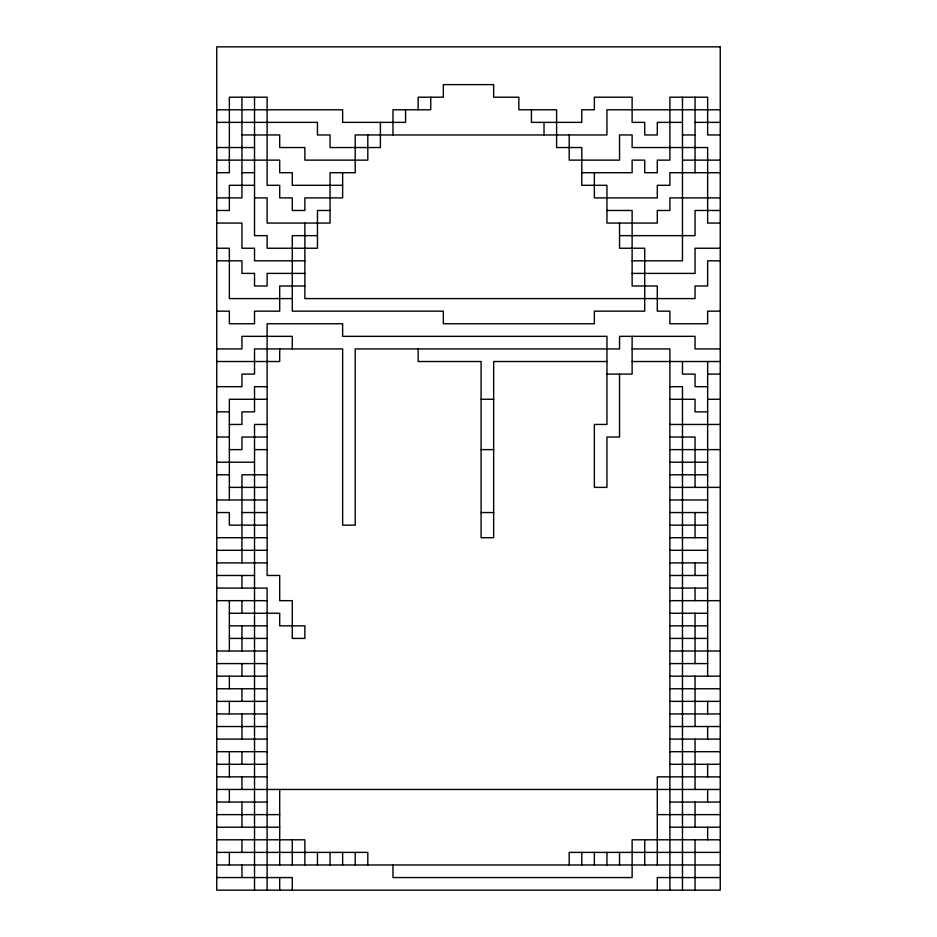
<?xml version="1.0" encoding="UTF-8"?>
<svg xmlns="http://www.w3.org/2000/svg" width="937" height="937" viewBox="0 0 937 937"><rect width="100%" height="100%" fill="white"/><g stroke="black" fill="none" stroke-linecap="round" stroke-linejoin="round"><path stroke-width="1.41" d="M216.763 109.781L342.637 109.781L342.637 122.372L405.569 122.372L405.569 109.781M720.237 109.781L606.953 109.781L606.953 134.951L355.217 134.951L355.217 172.713L330.047 172.713L330.047 223.065L267.115 223.065L267.115 197.894L254.524 197.894M216.763 122.372L317.456 122.372L317.456 134.951L330.047 134.951L330.047 147.542L380.399 147.542L380.399 122.372M682.476 122.372L657.294 122.372L657.294 134.951L644.715 134.951L644.715 122.372L632.124 122.372L632.124 97.202L594.363 97.202L594.363 109.781L581.783 109.781L581.783 122.372L531.431 122.372L531.431 109.781M695.055 122.372L720.237 122.372M241.945 134.951L279.706 134.951L279.706 147.542L304.876 147.542L304.876 160.133L367.808 160.133L367.808 134.951M682.476 134.951L695.055 134.951M720.237 134.951L707.646 134.951L707.646 97.202L669.885 97.202L669.885 160.133L657.294 160.133L657.294 172.713L644.715 172.713L644.715 160.133L632.124 160.133L632.124 172.713L581.783 172.713M216.763 147.542L254.524 147.542M216.763 160.133L279.706 160.133L279.706 172.713L292.285 172.713L292.285 185.303L342.637 185.303M682.476 160.133L720.237 160.133M216.763 172.713L229.354 172.713L229.354 97.202L267.115 97.202L267.115 185.303L279.706 185.303L279.706 197.894L292.285 197.894L292.285 210.474L304.876 210.474L304.876 197.894L342.637 197.894L342.637 172.713M241.945 172.713L254.524 172.713M720.237 172.713L669.885 172.713L669.885 185.303L657.294 185.303L657.294 197.894L594.363 197.894L594.363 172.713M254.524 185.303L229.354 185.303L229.354 210.474L216.763 210.474M216.763 197.894L241.945 197.894L241.945 97.202M720.237 197.894L669.885 197.894L669.885 210.474L657.294 210.474L657.294 223.065L606.953 223.065L606.953 185.303L581.783 185.303L581.783 147.542L556.601 147.542L556.601 109.781L518.852 109.781L518.852 97.202L493.67 97.202L493.67 84.611L443.33 84.611L443.33 97.202L418.148 97.202L418.148 109.781M330.047 210.474L317.456 210.474L317.456 248.235L267.115 248.235L267.115 235.644L254.524 235.644L254.524 97.202M606.953 210.474L632.124 210.474L632.124 285.996L657.294 285.996L657.294 311.166L669.885 311.166L669.885 323.757L707.646 323.757L707.646 311.166L720.237 311.166M720.237 210.474L695.055 210.474L695.055 235.644L619.544 235.644M216.763 223.065L241.945 223.065L241.945 248.235L254.524 248.235L254.524 260.826L304.876 260.826M720.237 223.065L707.646 223.065L707.646 147.542L632.124 147.542L632.124 134.951L619.544 134.951L619.544 160.133L569.192 160.133L569.192 134.951M317.456 235.644L292.285 235.644L292.285 311.166L443.33 311.166L443.33 323.757L594.363 323.757L594.363 311.166L644.715 311.166L644.715 248.235L619.544 248.235L619.544 223.065M216.763 248.235L229.354 248.235L229.354 298.587L292.285 298.587M720.237 248.235L695.055 248.235L695.055 273.405L632.124 273.405M216.763 260.826L241.945 260.826L241.945 273.405L254.524 273.405L254.524 285.996L267.115 285.996L267.115 273.405L304.876 273.405M632.124 260.826L682.476 260.826L682.476 97.202M720.237 260.826L707.646 260.826L707.646 285.996L695.055 285.996L695.055 298.587L304.876 298.587L304.876 223.065M304.876 285.996L279.706 285.996L279.706 311.166L254.524 311.166L254.524 323.757L229.354 323.757L229.354 311.166L216.763 311.166M216.763 348.927L241.945 348.927L241.945 336.336L292.285 336.336L292.285 348.927M632.124 348.927L669.885 348.927L669.885 890.15M720.237 348.927L695.055 348.927L695.055 336.336L619.544 336.336L619.544 348.927L355.217 348.927L355.217 525.142L342.637 525.142L342.637 348.927L254.524 348.927L254.524 374.097L241.945 374.097L241.945 386.688L216.763 386.688M216.763 361.518L279.706 361.518L279.706 348.927M606.953 361.518L493.67 361.518L493.67 537.721L481.091 537.721L481.091 361.518L418.148 361.518L418.148 348.927M632.124 361.518L720.237 361.518M606.953 374.097L632.124 374.097L632.124 336.336M707.646 374.097L720.237 374.097M267.115 386.688L254.524 386.688L254.524 411.858L241.945 411.858L241.945 424.449L229.354 424.449M669.885 386.688L682.476 386.688L682.476 890.15M707.646 386.688L695.055 386.688L695.055 374.097L682.476 374.097L682.476 361.518M267.115 399.279L229.354 399.279L229.354 499.971M481.091 399.279L493.67 399.279M669.885 399.279L695.055 399.279L695.055 411.858L707.646 411.858M707.646 399.279L720.237 399.279M216.763 411.858L229.354 411.858M267.115 424.449L254.524 424.449L254.524 890.15M669.885 424.449L720.237 424.449M216.763 437.029L229.354 437.029M267.115 437.029L241.945 437.029L241.945 449.619L229.354 449.619M669.885 437.029L695.055 437.029L695.055 487.381M254.524 449.619L267.115 449.619M481.091 449.619L493.67 449.619M669.885 449.619L720.237 449.619M216.763 462.21L254.524 462.21M669.885 462.21L707.646 462.21M216.763 474.79L229.354 474.79M267.115 474.79L241.945 474.79L241.945 562.903M669.885 474.79L707.646 474.79M229.354 487.381L267.115 487.381M669.885 487.381L720.237 487.381M216.763 499.971L267.115 499.971M669.885 499.971L707.646 499.971M216.763 512.551L229.354 512.551L229.354 525.142L267.115 525.142M241.945 512.551L267.115 512.551M481.091 512.551L493.67 512.551M669.885 512.551L707.646 512.551M669.885 525.142L707.646 525.142M216.763 537.721L267.115 537.721M669.885 537.721L707.646 537.721M216.763 550.312L267.115 550.312M669.885 550.312L707.646 550.312M216.763 562.903L267.115 562.903M669.885 562.903L707.646 562.903M216.763 575.482L254.524 575.482M669.885 575.482L707.646 575.482M216.763 588.073L267.115 588.073L267.115 890.15M669.885 588.073L707.646 588.073M216.763 600.664L267.115 600.664M669.885 600.664L720.237 600.664M229.354 613.243L279.706 613.243L279.706 625.834L304.876 625.834L304.876 638.413L292.285 638.413L292.285 600.664L279.706 600.664L279.706 575.482L267.115 575.482L267.115 323.757L342.637 323.757L342.637 336.336L606.953 336.336L606.953 424.449L594.363 424.449L594.363 487.381L606.953 487.381L606.953 437.029L619.544 437.029L619.544 374.097M669.885 613.243L707.646 613.243M229.354 625.834L267.115 625.834M669.885 625.834L707.646 625.834M229.354 638.413L267.115 638.413M669.885 638.413L707.646 638.413M216.763 651.004L267.115 651.004M669.885 651.004L720.237 651.004M216.763 663.595L267.115 663.595M669.885 663.595L707.646 663.595M216.763 676.174L267.115 676.174M669.885 676.174L720.237 676.174M216.763 688.765L267.115 688.765M669.885 688.765L720.237 688.765M216.763 701.356L267.115 701.356M669.885 701.356L720.237 701.356M216.763 713.935L267.115 713.935M669.885 713.935L720.237 713.935M216.763 726.526L267.115 726.526M669.885 726.526L720.237 726.526M216.763 739.106L267.115 739.106M669.885 739.106L720.237 739.106M216.763 751.697L267.115 751.697M669.885 751.697L720.237 751.697M216.763 764.287L267.115 764.287M669.885 764.287L720.237 764.287M216.763 776.867L267.115 776.867M720.237 776.867L657.294 776.867L657.294 864.98M216.763 789.458L720.237 789.458M216.763 802.049L267.115 802.049M669.885 802.049L720.237 802.049M216.763 814.628L279.706 814.628M657.294 814.628L720.237 814.628M216.763 827.219L279.706 827.219M669.885 827.219L720.237 827.219M216.763 839.798L304.876 839.798L304.876 864.98M720.237 839.798L632.124 839.798L632.124 877.559L392.978 877.559L392.978 864.98M216.763 852.389L367.808 852.389L367.808 864.98M720.237 852.389L569.192 852.389L569.192 864.98M216.763 864.98L720.237 864.98M216.763 877.559L292.285 877.559L292.285 890.15M720.237 877.559L657.294 877.559L657.294 890.15M707.646 361.518L707.646 676.174M707.646 701.356L707.646 713.935M707.646 726.526L707.646 739.106M707.646 764.287L707.646 776.867M707.646 789.458L707.646 802.049M707.646 827.219L707.646 839.798M695.055 97.202L695.055 172.713M695.055 512.551L695.055 537.721M695.055 562.903L695.055 575.482M695.055 588.073L695.055 600.664M695.055 613.243L695.055 663.595M695.055 676.174L695.055 726.526M695.055 739.106L695.055 789.458M695.055 802.049L695.055 827.219M695.055 839.798L695.055 890.15M644.715 839.798L644.715 864.98M619.544 852.389L619.544 864.98M606.953 852.389L606.953 864.98M594.363 852.389L594.363 864.98M581.783 852.389L581.783 864.98M544.022 122.372L544.022 134.951M430.739 97.202L430.739 109.781L392.978 109.781L392.978 134.951M355.217 852.389L355.217 864.98M342.637 852.389L342.637 864.98M330.047 852.389L330.047 864.98M317.456 852.389L317.456 864.98M292.285 839.798L292.285 864.98M279.706 789.458L279.706 864.98M279.706 877.559L279.706 890.15M241.945 575.482L241.945 588.073M241.945 600.664L241.945 613.243M241.945 625.834L241.945 651.004M241.945 663.595L241.945 676.174M241.945 688.765L241.945 701.356M241.945 713.935L241.945 739.106M241.945 751.697L241.945 764.287M241.945 776.867L241.945 789.458M241.945 802.049L241.945 827.219M241.945 839.798L241.945 852.389M241.945 864.98L241.945 877.559M229.354 600.664L229.354 651.004M229.354 676.174L229.354 688.765M229.354 701.356L229.354 713.935M229.354 751.697L229.354 776.867M229.354 789.458L229.354 802.049M229.354 852.389L229.354 864.98M720.237 46.85L216.763 46.85L216.763 890.15L720.237 890.15L720.237 46.85"/></g></svg>
